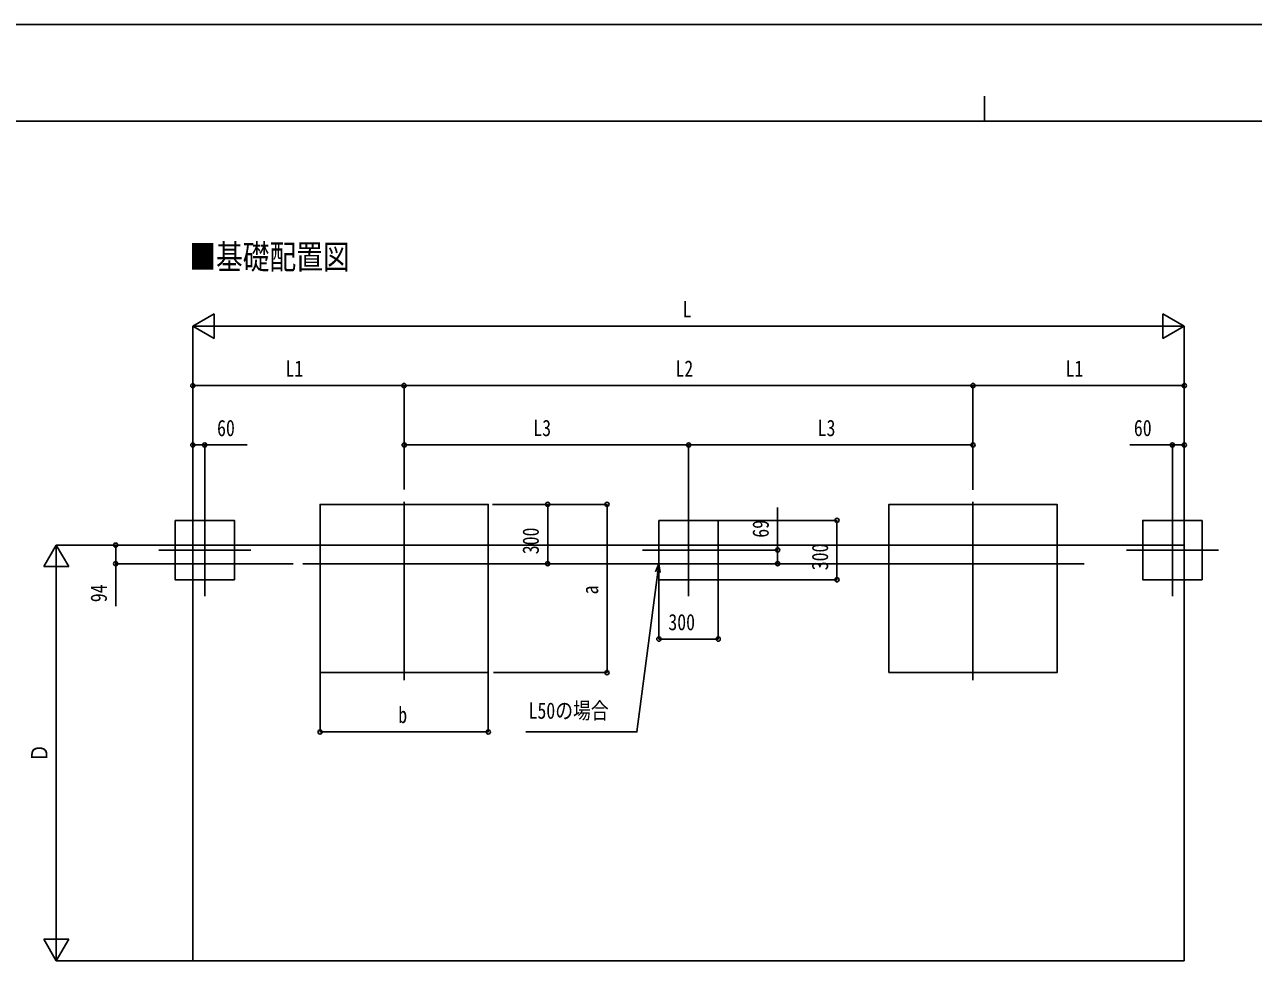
# Model space of a CAD drawing. Units: millimetres, scale not verified. Extents: x -10512 to 10512, y -7425 to 7425.
# Drawn here: x -4863 to 1347, y 2616 to 7425 of the extents above; entities that cross this region are included whole.
import ezdxf
from ezdxf.enums import TextEntityAlignment as Align

# ---------------------------------------------------------------- set-up
doc = ezdxf.new("R2010")
doc.units = ezdxf.units.MM
doc.header["$LTSCALE"] = 30
for name, color, linetype in [('0-2_USER1', 3, 'Continuous'), ('0-4_YKK_12', 2, 'Continuous'), ('0-5_YKK_A1', 4, 'Continuous'), ('0-6_YKK_D', 6, 'Continuous'), ('0-7_YKK_ZWAK', 7, 'Continuous')]:
    doc.layers.add(name, color=color, linetype=linetype)
doc.styles.add('ＭＳ ゴシック', font='')
doc.styles.get('ＭＳ ゴシック').set_extended_font_data('MS Gothic')

msp = doc.modelspace()

# ---------------------------------------------------------------- linework, layer by layer
at = {"layer": '0-4_YKK_12'}
for p, q in [((-3952.38, 5002.35), (-3952.38, 4537.35)), ((-2944.56, 5014.3), (-2944.56, 4113.2)), ((-1507.5, 5002.35), (-1507.5, 4537.35)), ((-70.56, 5014.3), (-70.56, 4113.2)), ((937.5, 5002.35), (937.5, 4537.35)), ((-4184.88, 4769.85), (-3719.88, 4769.85)), ((-1740, 4769.85), (-1275, 4769.85)), ((1170, 4769.85), (705, 4769.85)), ((-3455.85, 4700.85), (492.56, 4700.85))]:
    msp.add_line(p, q, dxfattribs=at)
at = {"layer": '0-5_YKK_A1'}
for p, q in [((-4012.62, 4794.85), (997.5, 4794.85)), ((-4012.5, 4794.85), (-4012.5, 2694.85)), ((997.5, 4794.85), (997.5, 2694.85)), ((997.5, 2694.85), (-4012.62, 2694.85))]:
    msp.add_line(p, q, dxfattribs=at)
for points in [[(-3369.36, 4150.85), (-2519.36, 4150.85), (-2519.36, 5000.85), (-3369.36, 5000.85)], [(-495.36, 4150.85), (354.64, 4150.85), (354.64, 5000.85), (-495.36, 5000.85)], [(-4102.38, 4919.85), (-3802.38, 4919.85), (-3802.38, 4619.85), (-4102.38, 4619.85)], [(-1657.5, 4919.85), (-1357.5, 4919.85), (-1357.5, 4619.85), (-1657.5, 4619.85)], [(1087.5, 4919.85), (787.5, 4919.85), (787.5, 4619.85), (1087.5, 4619.85)]]:
    msp.add_lwpolyline(points, close=True, dxfattribs=at)
at = {"layer": '0-6_YKK_D'}
for p, q in [((-4012.5, 5900.85), (-3904.25, 5963.35)), ((-3904.25, 5838.35), (-3904.25, 5963.35)), ((997.5, 5900.85), (889.25, 5963.35)), ((889.25, 5963.35), (889.25, 5838.35)), ((-4012.5, 4795.85), (-4012.5, 5901.85)), ((-4012.5, 5900.85), (-3904.25, 5838.35)), ((-4012.5, 5900.85), (-3795.99, 5900.85)), ((-3887.5, 5900.85), (872.5, 5900.85)), ((997.5, 5900.85), (780.99, 5900.85)), ((997.5, 5900.85), (889.25, 5838.35)), ((997.5, 4795.85), (997.5, 5901.85)), ((-4012.5, 4795.85), (-4012.5, 5601.85)), ((-2944.7, 5600.85), (-4012.5, 5600.85)), ((-2944.7, 5077.42), (-2944.7, 5601.85)), ((-2944.7, 5076.42), (-2944.7, 5601.85)), ((-2944.7, 5600.85), (-70.5, 5600.85)), ((-70.5, 5075.57), (-70.5, 5601.85)), ((-70.5, 5074.57), (-70.5, 5601.85)), ((-70.5, 5600.85), (997.5, 5600.85)), ((997.5, 4795.85), (997.5, 5601.85)), ((-4012.5, 4795.85), (-4012.5, 5301.85)), ((-3952.5, 5003.35), (-3952.5, 5301.85)), ((-2944.5, 5128.3), (-2944.5, 5301.85)), ((-2944.5, 5300.85), (-1507.5, 5300.85)), ((-1507.5, 5003.35), (-1507.5, 5301.85)), ((-1507.5, 5003.35), (-1507.5, 5301.85)), ((-1507.5, 5300.85), (-70.5, 5300.85)), ((-70.5, 5128.3), (-70.5, 5301.85)), ((937.5, 5003.35), (937.5, 5301.85)), ((997.5, 4795.85), (997.5, 5301.85)), ((-2498.63, 5000.85), (-1918.36, 5000.85)), ((-2498.63, 5000.85), (-2218.36, 5000.85)), ((-2219.36, 4700.85), (-2219.36, 5000.85)), ((-1919.36, 4150.85), (-1919.36, 5000.85)), ((-1356.5, 4919.85), (-756.5, 4919.85)), ((-757.5, 4919.85), (-757.5, 4619.85)), ((-4702.38, 4794.85), (-4764.88, 4686.59)), ((-4013.62, 4794.85), (-4703.38, 4794.85)), ((-4702.38, 4794.85), (-4639.88, 4686.59)), ((-4702.38, 4794.85), (-4702.38, 4578.34)), ((-4013.62, 4794.85), (-4403.38, 4794.85)), ((-1274, 4769.85), (-1056.5, 4769.85)), ((-4764.88, 4686.59), (-4639.88, 4686.59)), ((-4702.38, 2819.85), (-4702.38, 4669.85)), ((-3505.85, 4700.85), (-4403.38, 4700.85)), ((-1657.5, 4618.85), (-1657.5, 4318.85)), ((-1357.5, 4618.85), (-1357.5, 4318.85)), ((-1356.5, 4619.85), (-756.5, 4619.85)), ((-1357.5, 4319.85), (-1657.5, 4319.85)), ((-3369.36, 4151.77), (-3369.36, 3849.85)), ((-2519.36, 4149.85), (-2519.36, 3849.85)), ((-2493.54, 4150.85), (-1918.36, 4150.85)), ((-3369.36, 3850.85), (-2519.36, 3850.85)), ((-4702.38, 2694.85), (-4702.38, 2911.35)), ((-4702.38, 2694.85), (-4764.88, 2803.1)), ((-4639.88, 2803.1), (-4764.88, 2803.1)), ((-4702.38, 2694.85), (-4639.88, 2803.1)), ((-4013.62, 2694.85), (-4703.38, 2694.85))]:
    msp.add_line(p, q, dxfattribs=at)
for points in [[(-4012.5, 5300.85), (-3952.5, 5300.85), (-3738, 5300.85)], [(997.5, 5300.85), (937.5, 5300.85), (723, 5300.85)], [(-1057.5, 4700.85), (-1057.5, 4769.85), (-1057.5, 4984.35)], [(-4402.38, 4794.85), (-4402.38, 4700.85), (-4402.38, 4486.35)], [(-1657.5, 4700.85), (-1663, 4658.7), (-1768.39, 3850.85), (-2330.34, 3850.85)], [(-1674.29, 4660.18), (-1657.5, 4700.85), (-1651.71, 4657.23)]]:
    msp.add_lwpolyline(points, dxfattribs=at)
for centre in [(-4012.5, 5600.85), (-2944.7, 5600.85), (-2944.7, 5600.85), (-70.5, 5600.85), (-70.5, 5600.85), (997.5, 5600.85), (-4012.5, 5300.85), (-3952.5, 5300.85), (-2944.5, 5300.85), (-1507.5, 5300.85), (-1507.5, 5300.85), (-70.5, 5300.85), (937.5, 5300.85), (997.5, 5300.85), (-2219.36, 5000.85), (-1919.36, 5000.85), (-757.5, 4919.85), (-4402.38, 4794.85), (-1057.5, 4769.85), (-4402.38, 4700.85), (-2219.36, 4700.85), (-1057.5, 4700.85), (-757.5, 4619.85), (-1657.5, 4319.85), (-1357.5, 4319.85), (-1919.36, 4150.85), (-3369.36, 3850.85), (-2519.36, 3850.85)]:
    msp.add_circle(centre, 10.62, dxfattribs=at)
at = {"layer": '0-7_YKK_ZWAK'}
for p, q in [((-12.45, 7062.5), (-12.45, 6937.5)), ((9737.55, 6937.5), (-9762.45, 6937.5))]:
    msp.add_line(p, q, dxfattribs=at)
msp.add_lwpolyline([(-10512.5, -7425), (10512.5, -7425), (10512.5, 7425), (-10512.5, 7425)], close=True, dxfattribs=at)

# ---------------------------------------------------------------- texts
at = {"layer": '0-2_USER1', "style": 'ＭＳ ゴシック', "width": 0.8}
msp.add_text('■基礎配置図', height=123.8, dxfattribs=at).set_placement((-4030.51, 6152.25), align=Align.BOTTOM_LEFT)
at = {"layer": '0-6_YKK_D', "style": 'ＭＳ ゴシック', "width": 0.8}
for s, p in [('L', (-1537.5, 5920.85)), ('L1', (-3544.6, 5620.85)), ('L2', (-1573.6, 5620.85)), ('L1', (397.5, 5620.85)), ('60', (-3890, 5320.85)), ('L3', (-2292, 5320.85)), ('L3', (-855, 5320.85)), ('60', (743, 5320.85)), ('300', (-1609.5, 4339.85)), ('b', (-2974.36, 3870.85)), ('L50の場合', (-2315.97, 3892.7))]:
    msp.add_text(s, height=82.48, dxfattribs=at).set_placement(p, align=Align.BOTTOM_LEFT)
for s, p in [('69', (-1077.5, 4832.35)), ('300', (-2239.36, 4748.85)), ('300', (-777.5, 4667.85)), ('94', (-4422.38, 4506.35)), ('a', (-1939.36, 4545.85)), ('Ｄ', (-4722.38, 3699.85))]:
    msp.add_text(s, height=82.48, rotation=90, dxfattribs=at).set_placement(p, align=Align.BOTTOM_LEFT)

doc.saveas('drawing.dxf')
